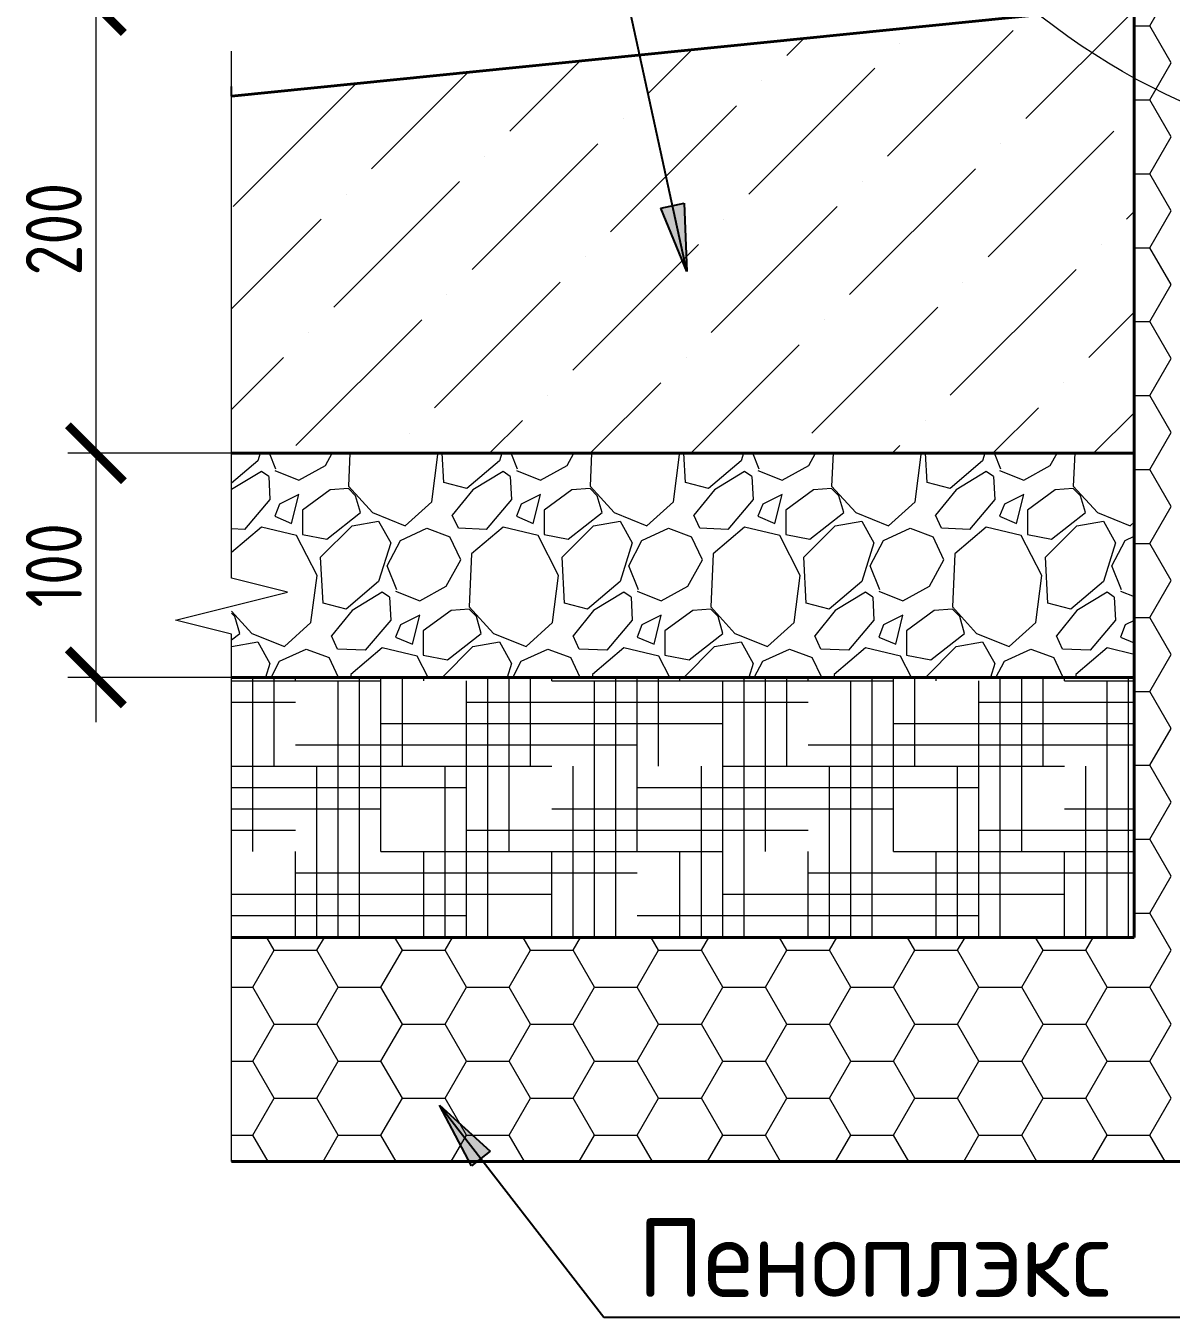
# Model space of a CAD drawing. Header units: millimetres. Extents: x -3689 to 2883575, y -702957 to -604547.
# Drawn here: x 2756040 to 2756550, y -676465 to -675889 of the extents above; entities that cross this region are included whole.
import ezdxf

# ---------------------------------------------------------------- set-up
doc = ezdxf.new("R2010")
doc.units = ezdxf.units.MM
for name, color, linetype, lineweight in [('_PP_Hatch', 9, 'Continuous', 9), ('_PP_Primary Line Continuous', 3, 'Continuous', 40), ('_Выноска', 7, 'Continuous', 15), ('Стены сечение', 7, 'Continuous', 40), ('Штрих Железобетон', 7, 'Continuous', 15), ('Штрих Мин. Вата', 40, 'Continuous', 15)]:
    doc.layers.add(name, color=color, linetype=linetype, lineweight=lineweight)
doc.styles.add('GOST 2.304', font='CS_Gost2304.shx')
doc.styles.add('GOST-2.304_Type-B', font='GOST_Common.ttf')

# ---------------------------------------------------------------- blocks, each defined once
blk = doc.blocks.new('_ARCHTICK')
at = {"color": 0, "linetype": 'ByBlock', "const_width": 0.15}
blk.add_lwpolyline([(-0.5, -0.5), (0.5, 0.5)], dxfattribs=at)

msp = doc.modelspace()

# ---------------------------------------------------------------- hatches: boundary and pattern name
for points in [[(2756334.4589, -675998.1408), (2756322.8586, -675969.9732), (2756333.1921, -675967.7044)], [(2756224.1968, -676370.22), (2756246.76, -676390.6866), (2756238.3993, -676397.1694)]]:
    msp.add_hatch(color=7).paths.add_polyline_path(points, flags=0)

# ---------------------------------------------------------------- linework, layer by layer
at = {"color": 7}
for p, q in [((2756334.4589, -675998.1408), (2756275.2934, -675726.1483)), ((2756131.4019, -675919.8805), (2756131.4019, -675915.6589)), ((2756322.8586, -675969.9732), (2756333.1921, -675967.7044)), ((2756334.4589, -675998.1408), (2756322.8586, -675969.9732)), ((2756333.1921, -675967.7044), (2756334.4589, -675998.1408)), ((2756224.1968, -676370.22), (2756297.4943, -676464.7507)), ((2756224.1968, -676370.22), (2756246.76, -676390.6866)), ((2756238.3993, -676397.1694), (2756224.1968, -676370.22)), ((2756246.76, -676390.6866), (2756238.3993, -676397.1694)), ((2756297.4943, -676464.7507), (2756636.9791, -676464.7507))]:
    msp.add_line(p, q, dxfattribs=at)
at = {"layer": '_PP_Hatch', "color": 7, "linetype": 'Continuous', "ltscale": 20}
for p, q in [((2756485.6432, -675929.9243), (2756533.7593, -675881.8083)), ((2756423.9039, -675946.7623), (2756480.0305, -675890.6357)), ((2756379.0027, -675901.861), (2756386.7391, -675894.1246)), ((2756429.5166, -675896.2484), (2756429.5166, -675896.2484)), ((2756317.2634, -675918.699), (2756336.8005, -675899.1619)), ((2756255.5241, -675935.537), (2756286.8619, -675904.1992)), ((2756362.1647, -675963.6003), (2756418.2913, -675907.4737)), ((2756132.0456, -675969.213), (2756186.9847, -675914.2738)), ((2756193.7849, -675952.375), (2756236.9233, -675909.2365)), ((2756367.7773, -675913.0864), (2756367.7773, -675913.0864)), ((2756300.4254, -675980.4383), (2756356.552, -675924.3117)), ((2756306.0381, -675929.9243), (2756306.0381, -675929.9243)), ((2756468.8052, -675991.6636), (2756524.9318, -675935.537)), ((2756238.6862, -675997.2763), (2756294.8128, -675941.1497)), ((2756474.4179, -675941.1497), (2756474.4179, -675941.1497)), ((2756244.2988, -675946.7623), (2756244.2988, -675946.7623)), ((2756407.066, -676008.5016), (2756463.1926, -675952.375)), ((2756176.9469, -676014.1142), (2756233.0735, -675957.9876)), ((2756412.6786, -675957.9876), (2756412.6786, -675957.9876)), ((2756182.5596, -675963.6003), (2756182.5596, -675963.6003)), ((2756345.3267, -676025.3396), (2756401.4533, -675969.213)), ((2756530.5445, -675974.8256), (2756534.0068, -675971.3633)), ((2756131.1986, -676014.9613), (2756171.3342, -675974.8256)), ((2756350.9394, -675974.8256), (2756350.9394, -675974.8256)), ((2756283.5874, -676042.1775), (2756339.714, -675986.0509)), ((2756519.3192, -675986.0509), (2756519.3192, -675986.0509)), ((2756289.2001, -675991.6636), (2756289.2001, -675991.6636)), ((2756451.9672, -676053.4029), (2756508.0938, -675997.2763)), ((2756221.8482, -676059.0155), (2756277.9748, -676002.8889)), ((2756457.5799, -676002.8889), (2756457.5799, -676002.8889)), ((2756227.4608, -676008.5016), (2756227.4608, -676008.5016)), ((2756390.228, -676070.2408), (2756446.3546, -676014.1142)), ((2756513.7065, -676036.5649), (2756534.0086, -676016.2627)), ((2756160.1089, -676075.8535), (2756216.2355, -676019.7269)), ((2756395.8406, -676019.7269), (2756395.8406, -676019.7269)), ((2756165.7216, -676025.3396), (2756165.7216, -676025.3396)), ((2756336.298, -676079.2696), (2756384.6153, -676030.9522)), ((2756131.3401, -676059.7211), (2756154.4963, -676036.5649)), ((2756334.1014, -676036.5649), (2756334.1014, -676036.5649)), ((2756291.3967, -676079.2696), (2756322.8761, -676047.7902)), ((2756502.4812, -676047.7902), (2756502.4812, -676047.7902)), ((2756272.3621, -676053.4029), (2756272.3621, -676053.4029)), ((2756471.0018, -676079.2696), (2756491.2559, -676059.0155)), ((2756515.9031, -676079.2696), (2756534.0086, -676061.164)), ((2756246.4954, -676079.2696), (2756261.1368, -676064.6282)), ((2756440.7419, -676064.6282), (2756440.7419, -676064.6282)), ((2756210.6229, -676070.2408), (2756210.6229, -676070.2408)), ((2756144.1419, -676079.2696), (2756143.1038, -676082.5914)), ((2756151.1862, -676086.3632), (2756148.3487, -676079.2696)), ((2756173.2776, -676084.7467), (2756176.2652, -676079.2696)), ((2756184.1803, -676079.2696), (2756183.515, -676093.9066)), ((2756220.6934, -676100.9112), (2756223.3874, -676079.8974)), ((2756223.3874, -676079.8974), (2756223.064, -676079.2696)), ((2756226.0815, -676092.2901), (2756225.3962, -676079.2696)), ((2756251.905, -676079.2696), (2756250.8669, -676082.5914)), ((2756258.9493, -676086.3632), (2756256.1118, -676079.2696)), ((2756281.0407, -676084.7467), (2756284.0282, -676079.2696)), ((2756291.9434, -676079.2696), (2756291.2781, -676093.9066)), ((2756328.4564, -676100.9112), (2756331.1505, -676079.8974)), ((2756331.1505, -676079.8974), (2756330.827, -676079.2696)), ((2756333.8446, -676092.2901), (2756333.1593, -676079.2696)), ((2756359.668, -676079.2696), (2756358.63, -676082.5914)), ((2756366.7123, -676086.3632), (2756363.8749, -676079.2696)), ((2756388.8038, -676084.7467), (2756391.7913, -676079.2696)), ((2756399.7065, -676079.2696), (2756399.0411, -676093.9066)), ((2756426.1005, -676079.2696), (2756429.5166, -676075.8535)), ((2756436.2195, -676100.9112), (2756438.9136, -676079.8974)), ((2756438.9136, -676079.8974), (2756438.5901, -676079.2696)), ((2756441.6076, -676092.2901), (2756440.9224, -676079.2696)), ((2756467.4311, -676079.2696), (2756466.393, -676082.5914)), ((2756474.4754, -676086.3632), (2756471.638, -676079.2696)), ((2756496.5668, -676084.7467), (2756499.5544, -676079.2696)), ((2756507.4695, -676079.2696), (2756506.8042, -676093.9066)), ((2756143.104, -676082.5915), (2756131.4019, -676092.56)), ((2756150.6473, -676086.902), (2756161.4236, -676091.2125)), ((2756161.4237, -676091.2125), (2756173.2776, -676084.7468)), ((2756250.8671, -676082.5915), (2756236.319, -676094.9843)), ((2756258.4104, -676086.902), (2756269.1867, -676091.2125)), ((2756269.1868, -676091.2125), (2756281.0407, -676084.7468)), ((2756358.6301, -676082.5915), (2756344.0821, -676094.9843)), ((2756366.1735, -676086.902), (2756376.9498, -676091.2125)), ((2756376.9498, -676091.2125), (2756388.8037, -676084.7468)), ((2756466.3932, -676082.5915), (2756451.8452, -676094.9843)), ((2756473.9366, -676086.902), (2756484.7128, -676091.2125)), ((2756484.7129, -676091.2125), (2756496.5668, -676084.7468)), ((2756144.7204, -676087.4408), (2756131.4019, -676095.4319)), ((2756147.9533, -676089.5961), (2756144.7204, -676087.4408)), ((2756147.9533, -676089.5961), (2756148.4921, -676099.8335)), ((2756236.319, -676094.9843), (2756226.0815, -676092.2903)), ((2756252.4835, -676087.4408), (2756239.0131, -676095.523)), ((2756255.7164, -676089.5961), (2756252.4835, -676087.4408)), ((2756255.7164, -676089.5961), (2756256.2552, -676099.8335)), ((2756344.082, -676094.9843), (2756333.8446, -676092.2903)), ((2756360.2465, -676087.4408), (2756346.7762, -676095.523)), ((2756363.4794, -676089.5961), (2756360.2465, -676087.4408)), ((2756363.4794, -676089.5961), (2756364.0182, -676099.8335)), ((2756451.8451, -676094.9843), (2756441.6077, -676092.2903)), ((2756468.0096, -676087.4408), (2756454.5392, -676095.523)), ((2756471.2425, -676089.5961), (2756468.0096, -676087.4408)), ((2756471.2425, -676089.5961), (2756471.7813, -676099.8335)), ((2756161.4237, -676097.6783), (2756152.8026, -676101.9888)), ((2756158.1908, -676110.6099), (2756161.4237, -676097.6783)), ((2756175.4329, -676095.523), (2756163.0401, -676104.6829)), ((2756183.5151, -676094.9843), (2756175.4329, -676095.5231)), ((2756183.5151, -676093.9066), (2756194.2914, -676105.7605)), ((2756186.748, -676098.2171), (2756183.5151, -676094.9842)), ((2756188.9032, -676105.7605), (2756186.748, -676098.2171)), ((2756239.013, -676095.5229), (2756229.8531, -676106.8381)), ((2756269.1867, -676097.6783), (2756260.5657, -676101.9888)), ((2756265.9538, -676110.6099), (2756269.1867, -676097.6783)), ((2756283.1959, -676095.523), (2756270.8032, -676104.6829)), ((2756291.2782, -676094.9843), (2756283.196, -676095.5231)), ((2756291.2782, -676093.9066), (2756302.0545, -676105.7605)), ((2756294.5111, -676098.2171), (2756291.2782, -676094.9842)), ((2756296.6663, -676105.7605), (2756294.5111, -676098.2171)), ((2756346.776, -676095.5229), (2756337.6162, -676106.8381)), ((2756376.9498, -676097.6783), (2756368.3288, -676101.9888)), ((2756373.7169, -676110.6099), (2756376.9498, -676097.6783)), ((2756390.959, -676095.523), (2756378.5663, -676104.6829)), ((2756399.0412, -676094.9843), (2756390.959, -676095.5231)), ((2756402.2741, -676098.2171), (2756399.0412, -676094.9842)), ((2756399.0413, -676093.9066), (2756409.8176, -676105.7605)), ((2756404.4294, -676105.7605), (2756402.2741, -676098.2171)), ((2756454.5391, -676095.5229), (2756445.3792, -676106.8381)), ((2756484.7129, -676097.6783), (2756476.0919, -676101.9888)), ((2756481.48, -676110.6099), (2756484.7129, -676097.6783)), ((2756498.7221, -676095.523), (2756486.3294, -676104.6829)), ((2756506.8043, -676094.9843), (2756498.7221, -676095.5231)), ((2756506.8043, -676093.9066), (2756517.5806, -676105.7605)), ((2756510.0372, -676098.2171), (2756506.8043, -676094.9842)), ((2756512.1925, -676105.7605), (2756510.0372, -676098.2171)), ((2756148.4927, -676099.8334), (2756137.1775, -676113.3038)), ((2756152.8026, -676101.9888), (2756150.6474, -676107.377)), ((2756208.8394, -676111.6874), (2756220.6933, -676100.9111)), ((2756256.2557, -676099.8334), (2756244.9406, -676113.3038)), ((2756260.5657, -676101.9888), (2756258.4104, -676107.377)), ((2756316.6024, -676111.6874), (2756328.4564, -676100.9111)), ((2756364.0188, -676099.8334), (2756352.7037, -676113.3038)), ((2756368.3288, -676101.9888), (2756366.1735, -676107.377)), ((2756424.3655, -676111.6874), (2756436.2194, -676100.9111)), ((2756471.7819, -676099.8334), (2756460.4668, -676113.3038)), ((2756476.0918, -676101.9888), (2756473.9366, -676107.377)), ((2756150.6474, -676107.377), (2756158.1908, -676110.6099)), ((2756163.0401, -676104.6829), (2756163.0401, -676115.4592)), ((2756173.8166, -676117.6147), (2756188.9035, -676105.7608)), ((2756185.1316, -676111.6876), (2756196.9856, -676109.5323)), ((2756194.2914, -676105.7606), (2756208.8394, -676111.6875)), ((2756196.9855, -676109.5322), (2756202.3736, -676119.2309)), ((2756232.5473, -676112.7651), (2756229.8532, -676106.8382)), ((2756258.4105, -676107.377), (2756265.9539, -676110.6099)), ((2756270.8032, -676104.6829), (2756270.8032, -676115.4592)), ((2756281.5797, -676117.6147), (2756296.6665, -676105.7608)), ((2756292.8947, -676111.6876), (2756304.7486, -676109.5323)), ((2756302.0545, -676105.7606), (2756316.6025, -676111.6875)), ((2756304.7486, -676109.5322), (2756310.1367, -676119.2309)), ((2756340.3104, -676112.7651), (2756337.6163, -676106.8382)), ((2756366.1735, -676107.377), (2756373.7169, -676110.6099)), ((2756378.5663, -676104.6829), (2756378.5663, -676115.4592)), ((2756389.3428, -676117.6147), (2756404.4296, -676105.7608)), ((2756400.6578, -676111.6876), (2756412.5117, -676109.5323)), ((2756409.8175, -676105.7606), (2756424.3655, -676111.6875)), ((2756412.5116, -676109.5322), (2756417.8998, -676119.2309)), ((2756448.0734, -676112.7651), (2756445.3794, -676106.8382)), ((2756473.9366, -676107.377), (2756481.48, -676110.6099)), ((2756486.3293, -676104.6829), (2756486.3293, -676115.4592)), ((2756497.1058, -676117.6147), (2756512.1927, -676105.7608)), ((2756508.4208, -676111.6876), (2756520.2748, -676109.5323)), ((2756517.5806, -676105.7606), (2756532.1286, -676111.6875)), ((2756520.2747, -676109.5322), (2756525.6628, -676119.2309)), ((2756532.1286, -676111.6874), (2756534.0086, -676109.9783)), ((2756144.7204, -676112.2262), (2756131.4019, -676123.4957)), ((2756137.177, -676113.3039), (2756131.4019, -676113.0528)), ((2756160.3461, -676115.9979), (2756144.7204, -676112.2262)), ((2756169.5059, -676133.7789), (2756160.346, -676115.998)), ((2756163.0401, -676115.4592), (2756173.8164, -676117.6145)), ((2756171.1223, -676125.6967), (2756185.1315, -676111.6875)), ((2756206.6841, -676118.1532), (2756218.5381, -676112.7651)), ((2756218.5381, -676112.7652), (2756228.7756, -676116.5369)), ((2756244.9401, -676113.3039), (2756232.5474, -676112.7651)), ((2756252.4834, -676112.2262), (2756238.4742, -676124.0802)), ((2756268.1091, -676115.9979), (2756252.4835, -676112.2262)), ((2756277.2689, -676133.7789), (2756268.1091, -676115.998)), ((2756270.8032, -676115.4592), (2756281.5795, -676117.6145)), ((2756278.8854, -676125.6967), (2756292.8946, -676111.6875)), ((2756314.4472, -676118.1532), (2756326.3011, -676112.7651)), ((2756326.3012, -676112.7652), (2756336.5387, -676116.5369)), ((2756352.7032, -676113.3039), (2756340.3104, -676112.7651)), ((2756360.2465, -676112.2262), (2756346.2373, -676124.0802)), ((2756375.8722, -676115.9979), (2756360.2466, -676112.2262)), ((2756385.032, -676133.7789), (2756375.8722, -676115.998)), ((2756378.5663, -676115.4592), (2756389.3426, -676117.6145)), ((2756386.6485, -676125.6967), (2756400.6577, -676111.6875)), ((2756422.2103, -676118.1532), (2756434.0642, -676112.7651)), ((2756434.0643, -676112.7652), (2756444.3018, -676116.5369)), ((2756460.4662, -676113.3039), (2756448.0735, -676112.7651)), ((2756468.0096, -676112.2262), (2756454.0004, -676124.0802)), ((2756483.6353, -676115.9979), (2756468.0097, -676112.2262)), ((2756492.7951, -676133.7789), (2756483.6352, -676115.998)), ((2756486.3293, -676115.4592), (2756497.1056, -676117.6145)), ((2756494.4116, -676125.6967), (2756508.4208, -676111.6875)), ((2756202.3735, -676119.2309), (2756196.9854, -676136.4729)), ((2756200.7572, -676129.4684), (2756206.6842, -676118.1533)), ((2756233.6249, -676126.7743), (2756228.7756, -676116.5368)), ((2756310.1366, -676119.2309), (2756304.7484, -676136.4729)), ((2756308.5203, -676129.4684), (2756314.4473, -676118.1533)), ((2756341.388, -676126.7743), (2756336.5386, -676116.5368)), ((2756417.8996, -676119.2309), (2756412.5115, -676136.4729)), ((2756416.2833, -676129.4684), (2756422.2103, -676118.1533)), ((2756449.1511, -676126.7743), (2756444.3017, -676116.5368)), ((2756525.6627, -676119.2309), (2756520.2746, -676136.4729)), ((2756524.0464, -676129.4684), (2756529.9734, -676118.1533)), ((2756529.9734, -676118.1532), (2756534.0086, -676116.319)), ((2756172.2, -676146.1717), (2756171.1223, -676125.6967)), ((2756227.1591, -676138.6283), (2756233.6249, -676126.7744)), ((2756238.4742, -676124.0802), (2756237.3965, -676147.7881)), ((2756279.963, -676146.1717), (2756278.8854, -676125.6967)), ((2756334.9222, -676138.6283), (2756341.388, -676126.7744)), ((2756346.2372, -676124.0802), (2756345.1596, -676147.7881)), ((2756387.7261, -676146.1717), (2756386.6485, -676125.6967)), ((2756442.6853, -676138.6283), (2756449.1511, -676126.7744)), ((2756454.0003, -676124.0802), (2756452.9227, -676147.7881)), ((2756495.4892, -676146.1717), (2756494.4116, -676125.6967)), ((2756205.0677, -676140.2447), (2756200.7572, -676129.4684)), ((2756312.8308, -676140.2447), (2756308.5203, -676129.4684)), ((2756420.5939, -676140.2447), (2756416.2834, -676129.4684)), ((2756528.3569, -676140.2447), (2756524.0464, -676129.4684)), ((2756166.8118, -676154.7927), (2756169.5059, -676133.7789)), ((2756196.9855, -676136.4731), (2756182.4375, -676148.8658)), ((2756215.3052, -676145.0941), (2756227.1591, -676138.6283)), ((2756274.5749, -676154.7927), (2756277.269, -676133.7789)), ((2756304.7486, -676136.4731), (2756290.2006, -676148.8658)), ((2756323.0683, -676145.0941), (2756334.9222, -676138.6283)), ((2756382.338, -676154.7927), (2756385.0321, -676133.7789)), ((2756412.5117, -676136.4731), (2756397.9636, -676148.8658)), ((2756430.8314, -676145.0941), (2756442.6853, -676138.6283)), ((2756490.101, -676154.7927), (2756492.7951, -676133.7789)), ((2756520.2747, -676136.4731), (2756505.7267, -676148.8658)), ((2756198.6019, -676141.3223), (2756185.1316, -676149.4046)), ((2756201.8348, -676143.4776), (2756198.6019, -676141.3224)), ((2756201.8348, -676143.4776), (2756202.3736, -676153.7151)), ((2756204.5289, -676140.7836), (2756215.3051, -676145.0941)), ((2756306.365, -676141.3223), (2756292.8946, -676149.4046)), ((2756309.5979, -676143.4776), (2756306.365, -676141.3224)), ((2756309.5979, -676143.4776), (2756310.1367, -676153.7151)), ((2756312.2919, -676140.7836), (2756323.0682, -676145.0941)), ((2756414.1281, -676141.3223), (2756400.6577, -676149.4046)), ((2756417.361, -676143.4776), (2756414.1281, -676141.3224)), ((2756417.361, -676143.4776), (2756417.8998, -676153.7151)), ((2756420.055, -676140.7836), (2756430.8313, -676145.0941)), ((2756521.8911, -676141.3223), (2756508.4208, -676149.4046)), ((2756525.124, -676143.4776), (2756521.8912, -676141.3224)), ((2756525.124, -676143.4776), (2756525.6628, -676153.7151)), ((2756527.8181, -676140.7836), (2756534.0086, -676143.2598)), ((2756131.4019, -676149.7332), (2756140.4099, -676159.642)), ((2756182.4374, -676148.8659), (2756172.2, -676146.1718)), ((2756185.1314, -676149.4045), (2756175.9715, -676160.7196)), ((2756229.3144, -676149.4045), (2756216.9217, -676158.5644)), ((2756237.3966, -676148.8658), (2756229.3144, -676149.4046)), ((2756240.6295, -676152.0987), (2756237.3966, -676148.8658)), ((2756237.3967, -676147.7881), (2756248.173, -676159.642)), ((2756290.2005, -676148.8659), (2756279.963, -676146.1718)), ((2756292.8945, -676149.4045), (2756283.7346, -676160.7196)), ((2756337.0775, -676149.4045), (2756324.6848, -676158.5644)), ((2756345.1597, -676148.8658), (2756337.0775, -676149.4046)), ((2756345.1597, -676147.7881), (2756355.936, -676159.642)), ((2756348.3926, -676152.0987), (2756345.1597, -676148.8658)), ((2756397.9636, -676148.8659), (2756387.7261, -676146.1718)), ((2756400.6576, -676149.4045), (2756391.4977, -676160.7196)), ((2756444.8406, -676149.4045), (2756432.4478, -676158.5644)), ((2756452.9228, -676148.8658), (2756444.8406, -676149.4046)), ((2756452.9228, -676147.7881), (2756463.6991, -676159.642)), ((2756456.1557, -676152.0987), (2756452.9228, -676148.8658)), ((2756505.7266, -676148.8659), (2756495.4892, -676146.1718)), ((2756508.4206, -676149.4045), (2756499.2608, -676160.7196)), ((2756132.8665, -676152.0987), (2756131.4019, -676150.6341)), ((2756135.0217, -676159.6421), (2756132.8665, -676152.0987)), ((2756154.9578, -676165.569), (2756166.8118, -676154.7927)), ((2756202.3742, -676153.715), (2756191.0591, -676167.1854)), ((2756206.6842, -676155.8704), (2756204.5289, -676161.2585)), ((2756215.3052, -676151.5598), (2756206.6842, -676155.8704)), ((2756212.0723, -676164.4914), (2756215.3052, -676151.5598)), ((2756242.7848, -676159.6421), (2756240.6295, -676152.0987)), ((2756262.7209, -676165.569), (2756274.5748, -676154.7927)), ((2756310.1373, -676153.715), (2756298.8222, -676167.1854)), ((2756314.4472, -676155.8704), (2756312.292, -676161.2585)), ((2756323.0683, -676151.5598), (2756314.4472, -676155.8704)), ((2756319.8354, -676164.4914), (2756323.0683, -676151.5598)), ((2756350.5479, -676159.6421), (2756348.3926, -676152.0987)), ((2756370.484, -676165.569), (2756382.3379, -676154.7927)), ((2756417.9004, -676153.715), (2756406.5852, -676167.1854)), ((2756422.2103, -676155.8704), (2756420.055, -676161.2585)), ((2756430.8314, -676151.5598), (2756422.2103, -676155.8704)), ((2756427.5985, -676164.4914), (2756430.8314, -676151.5598)), ((2756458.3109, -676159.6421), (2756456.1557, -676152.0987)), ((2756478.247, -676165.569), (2756490.101, -676154.7927)), ((2756525.6634, -676153.715), (2756514.3483, -676167.1854)), ((2756529.9734, -676155.8704), (2756527.8181, -676161.2585)), ((2756534.0086, -676153.8527), (2756529.9734, -676155.8704)), ((2756131.4019, -676162.4866), (2756135.0219, -676159.6423)), ((2756140.4099, -676159.6421), (2756154.9578, -676165.5691)), ((2756178.6658, -676166.6467), (2756175.9717, -676160.7197)), ((2756204.5289, -676161.2585), (2756212.0723, -676164.4914)), ((2756216.9216, -676158.5644), (2756216.9216, -676169.3407)), ((2756227.6982, -676171.4963), (2756242.785, -676159.6423)), ((2756248.1729, -676159.6421), (2756262.7209, -676165.5691)), ((2756286.4288, -676166.6467), (2756283.7348, -676160.7197)), ((2756312.292, -676161.2585), (2756319.8354, -676164.4914)), ((2756324.6847, -676158.5644), (2756324.6847, -676169.3407)), ((2756335.4612, -676171.4963), (2756350.5481, -676159.6423)), ((2756355.936, -676159.6421), (2756370.484, -676165.5691)), ((2756394.1919, -676166.6467), (2756391.4978, -676160.7197)), ((2756420.0551, -676161.2585), (2756427.5985, -676164.4914)), ((2756432.4478, -676158.5644), (2756432.4478, -676169.3407)), ((2756443.2243, -676171.4963), (2756458.3112, -676159.6423)), ((2756463.6991, -676159.6421), (2756478.2471, -676165.5691)), ((2756501.955, -676166.6467), (2756499.2609, -676160.7197)), ((2756527.8181, -676161.2585), (2756534.0086, -676163.9116)), ((2756131.4019, -676165.5415), (2756143.104, -676163.4139)), ((2756143.1039, -676163.4138), (2756148.4921, -676173.1124)), ((2756152.8026, -676172.0348), (2756164.6565, -676166.6466)), ((2756164.6566, -676166.6467), (2756174.8941, -676170.4184)), ((2756191.0586, -676167.1855), (2756178.6658, -676166.6467)), ((2756198.6019, -676166.1078), (2756184.5927, -676177.9617)), ((2756214.2276, -676169.8795), (2756198.602, -676166.1077)), ((2756225.3126, -676179.2696), (2756239.0131, -676165.569)), ((2756239.0132, -676165.5691), (2756250.8671, -676163.4139)), ((2756250.867, -676163.4138), (2756256.2552, -676173.1124)), ((2756260.5657, -676172.0348), (2756272.4196, -676166.6466)), ((2756272.4197, -676166.6467), (2756282.6572, -676170.4184)), ((2756298.8216, -676167.1855), (2756286.4289, -676166.6467)), ((2756306.365, -676166.1078), (2756292.3558, -676177.9617)), ((2756321.9907, -676169.8795), (2756306.3651, -676166.1077)), ((2756333.0756, -676179.2696), (2756346.7762, -676165.569)), ((2756346.7762, -676165.5691), (2756358.6302, -676163.4139)), ((2756358.6301, -676163.4138), (2756364.0182, -676173.1124)), ((2756368.3287, -676172.0348), (2756380.1827, -676166.6466)), ((2756380.1828, -676166.6467), (2756390.4202, -676170.4184)), ((2756406.5847, -676167.1855), (2756394.192, -676166.6467)), ((2756414.1281, -676166.1078), (2756400.1188, -676177.9617)), ((2756429.7538, -676169.8795), (2756414.1281, -676166.1077)), ((2756440.8387, -676179.2696), (2756454.5392, -676165.569)), ((2756454.5393, -676165.5691), (2756466.3933, -676163.4139)), ((2756466.3932, -676163.4138), (2756471.7813, -676173.1124)), ((2756476.0918, -676172.0348), (2756487.9458, -676166.6466)), ((2756487.9458, -676166.6467), (2756498.1833, -676170.4184)), ((2756514.3478, -676167.1855), (2756501.955, -676166.6467)), ((2756521.8911, -676166.1078), (2756507.8819, -676177.9617)), ((2756534.0086, -676169.0327), (2756521.8912, -676166.1077)), ((2756148.492, -676173.1124), (2756146.5679, -676179.2696)), ((2756149.013, -676179.2696), (2756152.8026, -676172.0348)), ((2756179.0867, -676179.2696), (2756174.894, -676170.4184)), ((2756219.0648, -676179.2696), (2756214.2275, -676169.8796)), ((2756216.9217, -676169.3407), (2756227.698, -676171.496)), ((2756256.255, -676173.1124), (2756254.3309, -676179.2696)), ((2756256.7761, -676179.2696), (2756260.5657, -676172.0348)), ((2756286.8498, -676179.2696), (2756282.6571, -676170.4184)), ((2756326.8279, -676179.2696), (2756321.9906, -676169.8796)), ((2756324.6847, -676169.3407), (2756335.461, -676171.496)), ((2756364.0181, -676173.1124), (2756362.094, -676179.2696)), ((2756364.5392, -676179.2696), (2756368.3288, -676172.0348)), ((2756394.6129, -676179.2696), (2756390.4202, -676170.4184)), ((2756434.591, -676179.2696), (2756429.7537, -676169.8796)), ((2756432.4478, -676169.3407), (2756443.2241, -676171.496)), ((2756471.7812, -676173.1124), (2756469.8571, -676179.2696)), ((2756472.3022, -676179.2696), (2756476.0919, -676172.0348)), ((2756502.3759, -676179.2696), (2756498.1833, -676170.4184)), ((2756184.5926, -676177.9618), (2756184.5332, -676179.2696)), ((2756292.3557, -676177.9618), (2756292.2963, -676179.2696)), ((2756400.1188, -676177.9618), (2756400.0593, -676179.2696)), ((2756507.8818, -676177.9618), (2756507.8224, -676179.2696))]:
    msp.add_line(p, q, dxfattribs=at)
at = {"layer": '_PP_Primary Line Continuous', "color": 7, "ltscale": 10}
for p, q in [((2756534.0086, -676295.2696), (2756534.0086, -675859.2696)), ((2756131.4019, -676295.2696), (2756534.0086, -676295.2696)), ((2756131.4019, -676395.2696), (2757290.5339, -676395.2696)), ((2756634.0086, -676395.2696), (2756131.4019, -676395.2696))]:
    msp.add_line(p, q, dxfattribs=at)
at = {"layer": '_PP_Primary Line Continuous', "color": 7}
for p, q in [((2756534.0086, -676179.2696), (2756131.4019, -676179.2696)), ((2756534.0086, -676295.2696), (2756534.0086, -676179.2696)), ((2756131.4019, -676295.2696), (2756534.0086, -676295.2696))]:
    msp.add_line(p, q, dxfattribs=at)
at = {"layer": '_Выноска', "color": 7}
for p, q in [((2756070.89, -675839.2696), (2756070.89, -675899.2696)), ((2756070.89, -675859.2696), (2756070.89, -676099.2696)), ((2756131.4019, -675914.843), (2756131.4019, -675899.843)), ((2756131.4019, -676135.0563), (2756131.4019, -675914.843)), ((2756070.89, -676059.2696), (2756070.89, -676199.2696)), ((2756527.7586, -676079.2696), (2756058.39, -676079.2696)), ((2756527.7586, -676079.2696), (2756058.39, -676079.2696)), ((2756156.4019, -676141.3063), (2756131.4019, -676135.0563)), ((2756106.4019, -676153.8063), (2756156.4019, -676141.3063)), ((2756131.4019, -676160.0563), (2756106.4019, -676153.8063)), ((2756131.4019, -676380.2696), (2756131.4019, -676160.0563)), ((2756527.7586, -676179.2696), (2756058.39, -676179.2696)), ((2756131.4019, -676395.2696), (2756131.4019, -676380.2696))]:
    msp.add_line(p, q, dxfattribs=at)
msp.add_circle((2756678.0617, -675648.6609), 300, dxfattribs=at)
at = {"layer": 'Стены сечение', "color": 7, "ltscale": 100}
for p, q in [((2756534.0086, -675879.2696), (2756131.4019, -675919.8805)), ((2756534.0086, -675879.2696), (2756534.0086, -676295.2696)), ((2756131.4019, -676079.2696), (2756534.0086, -676079.2696)), ((2756534.0086, -676079.2696), (2756534.0086, -676179.2696)), ((2756534.0086, -676179.2696), (2756131.4019, -676179.2696))]:
    msp.add_line(p, q, dxfattribs=at)
at = {"layer": 'Штрих Железобетон', "color": 7, "linetype": 'Continuous'}
for p, q in [((2756140.8958, -676257.0102), (2756140.8958, -676179.2696)), ((2756150.4208, -676218.9102), (2756150.4208, -676179.2696)), ((2756159.9458, -676180.8102), (2756159.9458, -676179.2696)), ((2756188.5208, -676295.1102), (2756188.5208, -676179.2696)), ((2756198.0458, -676257.0102), (2756198.0458, -676179.2696)), ((2756207.5708, -676218.9102), (2756207.5708, -676179.2696)), ((2756217.0958, -676180.8102), (2756217.0958, -676179.2696)), ((2756245.6708, -676295.1102), (2756245.6708, -676179.2696)), ((2756255.1958, -676257.0102), (2756255.1958, -676179.2696)), ((2756264.7208, -676218.9102), (2756264.7208, -676179.2696)), ((2756274.2458, -676180.8102), (2756274.2458, -676179.2696)), ((2756302.8208, -676295.1102), (2756302.8208, -676179.2696)), ((2756312.3458, -676257.0102), (2756312.3458, -676179.2696)), ((2756321.8708, -676218.9102), (2756321.8708, -676179.2696)), ((2756331.3958, -676180.8102), (2756331.3958, -676179.2696)), ((2756359.9708, -676295.1102), (2756359.9708, -676179.2696)), ((2756369.4958, -676257.0102), (2756369.4958, -676179.2696)), ((2756379.0208, -676218.9102), (2756379.0208, -676179.2696)), ((2756388.5458, -676180.8102), (2756388.5458, -676179.2696)), ((2756417.1208, -676295.1102), (2756417.1208, -676179.2696)), ((2756426.6458, -676257.0102), (2756426.6458, -676179.2696)), ((2756436.1708, -676218.9102), (2756436.1708, -676179.2696)), ((2756445.6958, -676180.8102), (2756445.6958, -676179.2696)), ((2756474.2708, -676295.1102), (2756474.2708, -676179.2696)), ((2756483.7958, -676257.0102), (2756483.7958, -676179.2696)), ((2756493.3208, -676218.9102), (2756493.3208, -676179.2696)), ((2756502.8458, -676180.8102), (2756502.8458, -676179.2696)), ((2756531.4208, -676295.1102), (2756531.4208, -676179.2696)), ((2756131.4019, -676180.8102), (2756198.0458, -676180.8102)), ((2756178.9958, -676295.2696), (2756178.9958, -676180.8102)), ((2756236.1458, -676295.2696), (2756236.1458, -676180.8102)), ((2756274.2458, -676180.8102), (2756426.6458, -676180.8102)), ((2756293.2958, -676295.2696), (2756293.2958, -676180.8102)), ((2756350.4458, -676295.2696), (2756350.4458, -676180.8102)), ((2756407.5958, -676295.2696), (2756407.5958, -676180.8102)), ((2756464.7458, -676295.2696), (2756464.7458, -676180.8102)), ((2756502.8458, -676180.8102), (2756534.0086, -676180.8102)), ((2756521.8958, -676295.2696), (2756521.8958, -676180.8102)), ((2756131.4019, -676190.3352), (2756159.9458, -676190.3352)), ((2756236.1458, -676190.3352), (2756388.5458, -676190.3352)), ((2756464.7458, -676190.3352), (2756534.0086, -676190.3352)), ((2756198.0458, -676199.8602), (2756350.4458, -676199.8602)), ((2756426.6458, -676199.8602), (2756534.0086, -676199.8602)), ((2756159.9458, -676209.3852), (2756312.3458, -676209.3852)), ((2756388.5458, -676209.3852), (2756534.0086, -676209.3852)), ((2756131.4019, -676218.9102), (2756274.2458, -676218.9102)), ((2756169.4708, -676295.2696), (2756169.4708, -676218.9102)), ((2756226.6208, -676295.2696), (2756226.6208, -676218.9102)), ((2756283.7708, -676295.2696), (2756283.7708, -676218.9102)), ((2756340.9208, -676295.2696), (2756340.9208, -676218.9102)), ((2756350.4458, -676218.9102), (2756502.8458, -676218.9102)), ((2756398.0708, -676295.2696), (2756398.0708, -676218.9102)), ((2756455.2208, -676295.2696), (2756455.2208, -676218.9102)), ((2756512.3708, -676295.2696), (2756512.3708, -676218.9102)), ((2756131.4019, -676228.4352), (2756236.1458, -676228.4352)), ((2756312.3458, -676228.4352), (2756464.7458, -676228.4352)), ((2756131.4019, -676237.9602), (2756198.0458, -676237.9602)), ((2756274.2458, -676237.9602), (2756426.6458, -676237.9602)), ((2756502.8458, -676237.9602), (2756534.0086, -676237.9602)), ((2756131.4019, -676247.4852), (2756159.9458, -676247.4852)), ((2756236.1458, -676247.4852), (2756388.5458, -676247.4852)), ((2756464.7458, -676247.4852), (2756534.0086, -676247.4852)), ((2756159.9458, -676295.2696), (2756159.9458, -676257.0102)), ((2756198.0458, -676257.0102), (2756350.4458, -676257.0102)), ((2756217.0958, -676295.2696), (2756217.0958, -676257.0102)), ((2756274.2458, -676295.2696), (2756274.2458, -676257.0102)), ((2756331.3958, -676295.2696), (2756331.3958, -676257.0102)), ((2756388.5458, -676295.2696), (2756388.5458, -676257.0102)), ((2756426.6458, -676257.0102), (2756534.0086, -676257.0102)), ((2756445.6958, -676295.2696), (2756445.6958, -676257.0102)), ((2756502.8458, -676295.2696), (2756502.8458, -676257.0102)), ((2756159.9458, -676266.5352), (2756312.3458, -676266.5352)), ((2756388.5458, -676266.5352), (2756534.0086, -676266.5352)), ((2756131.4019, -676276.0602), (2756274.2458, -676276.0602)), ((2756350.4458, -676276.0602), (2756502.8458, -676276.0602)), ((2756131.4019, -676285.5852), (2756236.1458, -676285.5852)), ((2756312.3458, -676285.5852), (2756464.7458, -676285.5852)), ((2756131.4019, -676295.1102), (2756198.0458, -676295.1102)), ((2756150.4208, -676295.2696), (2756150.4208, -676295.1102)), ((2756207.5708, -676295.2696), (2756207.5708, -676295.1102)), ((2756264.7208, -676295.2696), (2756264.7208, -676295.1102)), ((2756274.2458, -676295.1102), (2756426.6458, -676295.1102)), ((2756321.8708, -676295.2696), (2756321.8708, -676295.1102)), ((2756379.0208, -676295.2696), (2756379.0208, -676295.1102)), ((2756436.1708, -676295.2696), (2756436.1708, -676295.1102)), ((2756493.3208, -676295.2696), (2756493.3208, -676295.1102)), ((2756502.8458, -676295.1102), (2756534.0086, -676295.1102))]:
    msp.add_line(p, q, dxfattribs=at)
at = {"layer": 'Штрих Мин. Вата', "color": 7, "linetype": 'Continuous'}
for p, q in [((2756540.9457, -675888.5531), (2756550.4707, -675872.0553)), ((2756534.0086, -675888.5532), (2756540.9458, -675888.5532)), ((2756550.4706, -675905.051), (2756540.9456, -675888.5532)), ((2756540.9457, -675921.5487), (2756550.4707, -675905.0509)), ((2756534.0086, -675921.5488), (2756540.9458, -675921.5488)), ((2756550.4706, -675938.0466), (2756540.9456, -675921.5488)), ((2756540.9457, -675954.5442), (2756550.4707, -675938.0464)), ((2756534.0086, -675954.5444), (2756540.9458, -675954.5444)), ((2756550.4706, -675971.0421), (2756540.9456, -675954.5443)), ((2756540.9457, -675987.5398), (2756550.4707, -675971.042)), ((2756534.0086, -675987.54), (2756540.9458, -675987.54)), ((2756550.4706, -676004.0377), (2756540.9456, -675987.5399)), ((2756540.9457, -676020.5354), (2756550.4707, -676004.0376)), ((2756534.0086, -676020.5355), (2756540.9458, -676020.5355)), ((2756550.4706, -676037.0333), (2756540.9456, -676020.5355)), ((2756540.9457, -676053.5309), (2756550.4707, -676037.0331)), ((2756534.0086, -676053.5311), (2756540.9458, -676053.5311)), ((2756550.4706, -676070.0288), (2756540.9456, -676053.531)), ((2756540.9457, -676086.5265), (2756550.4707, -676070.0287)), ((2756534.0086, -676086.5267), (2756540.9458, -676086.5267)), ((2756550.4706, -676103.0244), (2756540.9456, -676086.5266)), ((2756540.9457, -676119.5221), (2756550.4707, -676103.0243)), ((2756534.0086, -676119.5222), (2756540.9458, -676119.5222)), ((2756550.4706, -676136.02), (2756540.9456, -676119.5222)), ((2756540.9457, -676152.5176), (2756550.4707, -676136.0199)), ((2756534.0086, -676152.5178), (2756540.9458, -676152.5178)), ((2756550.4706, -676169.0155), (2756540.9456, -676152.5178)), ((2756540.9457, -676185.5132), (2756550.4707, -676169.0154)), ((2756534.0086, -676185.5134), (2756540.9458, -676185.5134)), ((2756550.4706, -676202.0111), (2756540.9456, -676185.5133)), ((2756540.9457, -676218.5088), (2756550.4707, -676202.011)), ((2756534.0086, -676218.5089), (2756540.9458, -676218.5089)), ((2756550.4706, -676235.0067), (2756540.9456, -676218.5089)), ((2756540.9457, -676251.5043), (2756550.4707, -676235.0066)), ((2756534.0086, -676251.5045), (2756540.9458, -676251.5045)), ((2756550.4706, -676268.0022), (2756540.9456, -676251.5045)), ((2756540.9457, -676284.4999), (2756550.4707, -676268.0021)), ((2756534.0086, -676284.5001), (2756540.9458, -676284.5001)), ((2756550.4706, -676300.9978), (2756540.9456, -676284.5)), ((2756150.4206, -676300.9978), (2756147.1134, -676295.2696)), ((2756169.4707, -676300.9977), (2756172.7779, -676295.2696)), ((2756207.5706, -676300.9978), (2756204.2634, -676295.2696)), ((2756226.6207, -676300.9977), (2756229.9279, -676295.2696)), ((2756264.7206, -676300.9978), (2756261.4134, -676295.2696)), ((2756283.7707, -676300.9977), (2756287.0779, -676295.2696)), ((2756321.8706, -676300.9978), (2756318.5634, -676295.2696)), ((2756340.9207, -676300.9977), (2756344.2279, -676295.2696)), ((2756379.0206, -676300.9978), (2756375.7134, -676295.2696)), ((2756398.0707, -676300.9977), (2756401.3779, -676295.2696)), ((2756436.1706, -676300.9978), (2756432.8634, -676295.2696)), ((2756455.2207, -676300.9977), (2756458.5279, -676295.2696)), ((2756493.3206, -676300.9978), (2756490.0134, -676295.2696)), ((2756512.3707, -676300.9977), (2756515.6779, -676295.2696)), ((2756140.8957, -676317.4955), (2756150.4207, -676300.9977)), ((2756150.4208, -676300.9978), (2756169.4708, -676300.9978)), ((2756178.9956, -676317.4956), (2756169.4706, -676300.9978)), ((2756198.0457, -676317.4955), (2756207.5707, -676300.9977)), ((2756207.5708, -676300.9978), (2756226.6208, -676300.9978)), ((2756236.1456, -676317.4956), (2756226.6206, -676300.9978)), ((2756255.1957, -676317.4955), (2756264.7207, -676300.9977)), ((2756264.7208, -676300.9978), (2756283.7708, -676300.9978)), ((2756293.2956, -676317.4956), (2756283.7706, -676300.9978)), ((2756312.3457, -676317.4955), (2756321.8707, -676300.9977)), ((2756321.8708, -676300.9978), (2756340.9208, -676300.9978)), ((2756350.4456, -676317.4956), (2756340.9206, -676300.9978)), ((2756369.4957, -676317.4955), (2756379.0207, -676300.9977)), ((2756379.0208, -676300.9978), (2756398.0708, -676300.9978)), ((2756407.5956, -676317.4956), (2756398.0706, -676300.9978)), ((2756426.6457, -676317.4955), (2756436.1707, -676300.9977)), ((2756436.1708, -676300.9978), (2756455.2208, -676300.9978)), ((2756464.7456, -676317.4956), (2756455.2206, -676300.9978)), ((2756483.7957, -676317.4955), (2756493.3207, -676300.9977)), ((2756493.3208, -676300.9978), (2756512.3708, -676300.9978)), ((2756521.8956, -676317.4956), (2756512.3706, -676300.9978)), ((2756540.9457, -676317.4955), (2756550.4707, -676300.9977)), ((2756131.4019, -676317.4956), (2756140.8958, -676317.4956)), ((2756150.4206, -676333.9934), (2756140.8956, -676317.4956)), ((2756169.4707, -676333.9933), (2756178.9957, -676317.4955)), ((2756178.9958, -676317.4956), (2756198.0458, -676317.4956)), ((2756207.5706, -676333.9934), (2756198.0456, -676317.4956)), ((2756226.6207, -676333.9933), (2756236.1457, -676317.4955)), ((2756236.1458, -676317.4956), (2756255.1958, -676317.4956)), ((2756264.7206, -676333.9934), (2756255.1956, -676317.4956)), ((2756283.7707, -676333.9933), (2756293.2957, -676317.4955)), ((2756293.2958, -676317.4956), (2756312.3458, -676317.4956)), ((2756321.8706, -676333.9934), (2756312.3456, -676317.4956)), ((2756340.9207, -676333.9933), (2756350.4457, -676317.4955)), ((2756350.4458, -676317.4956), (2756369.4958, -676317.4956)), ((2756379.0206, -676333.9934), (2756369.4956, -676317.4956)), ((2756398.0707, -676333.9933), (2756407.5957, -676317.4955)), ((2756407.5958, -676317.4956), (2756426.6458, -676317.4956)), ((2756436.1706, -676333.9934), (2756426.6456, -676317.4956)), ((2756455.2207, -676333.9933), (2756464.7457, -676317.4955)), ((2756464.7458, -676317.4956), (2756483.7958, -676317.4956)), ((2756493.3206, -676333.9934), (2756483.7956, -676317.4956)), ((2756512.3707, -676333.9933), (2756521.8957, -676317.4955)), ((2756521.8958, -676317.4956), (2756540.9458, -676317.4956)), ((2756550.4706, -676333.9934), (2756540.9456, -676317.4956)), ((2756140.8957, -676350.491), (2756150.4207, -676333.9933)), ((2756150.4208, -676333.9934), (2756169.4708, -676333.9934)), ((2756178.9956, -676350.4912), (2756169.4706, -676333.9934)), ((2756198.0457, -676350.491), (2756207.5707, -676333.9933)), ((2756207.5708, -676333.9934), (2756226.6208, -676333.9934)), ((2756236.1456, -676350.4912), (2756226.6206, -676333.9934)), ((2756255.1957, -676350.491), (2756264.7207, -676333.9933)), ((2756264.7208, -676333.9934), (2756283.7708, -676333.9934)), ((2756293.2956, -676350.4912), (2756283.7706, -676333.9934)), ((2756312.3457, -676350.491), (2756321.8707, -676333.9933)), ((2756321.8708, -676333.9934), (2756340.9208, -676333.9934)), ((2756350.4456, -676350.4912), (2756340.9206, -676333.9934)), ((2756369.4957, -676350.491), (2756379.0207, -676333.9933)), ((2756379.0208, -676333.9934), (2756398.0708, -676333.9934)), ((2756407.5956, -676350.4912), (2756398.0706, -676333.9934)), ((2756426.6457, -676350.491), (2756436.1707, -676333.9933)), ((2756436.1708, -676333.9934), (2756455.2208, -676333.9934)), ((2756464.7456, -676350.4912), (2756455.2206, -676333.9934)), ((2756483.7957, -676350.491), (2756493.3207, -676333.9933)), ((2756493.3208, -676333.9934), (2756512.3708, -676333.9934)), ((2756521.8956, -676350.4912), (2756512.3706, -676333.9934)), ((2756540.9457, -676350.491), (2756550.4707, -676333.9933)), ((2756131.4019, -676350.4912), (2756140.8958, -676350.4912)), ((2756150.4206, -676366.9889), (2756140.8956, -676350.4912)), ((2756169.4707, -676366.9888), (2756178.9957, -676350.491)), ((2756178.9958, -676350.4912), (2756198.0458, -676350.4912)), ((2756207.5706, -676366.9889), (2756198.0456, -676350.4912)), ((2756226.6207, -676366.9888), (2756236.1457, -676350.491)), ((2756236.1458, -676350.4912), (2756255.1958, -676350.4912)), ((2756264.7206, -676366.9889), (2756255.1956, -676350.4912)), ((2756283.7707, -676366.9888), (2756293.2957, -676350.491)), ((2756293.2958, -676350.4912), (2756312.3458, -676350.4912)), ((2756321.8706, -676366.9889), (2756312.3456, -676350.4912)), ((2756340.9207, -676366.9888), (2756350.4457, -676350.491)), ((2756350.4458, -676350.4912), (2756369.4958, -676350.4912)), ((2756379.0206, -676366.9889), (2756369.4956, -676350.4912)), ((2756398.0707, -676366.9888), (2756407.5957, -676350.491)), ((2756407.5958, -676350.4912), (2756426.6458, -676350.4912)), ((2756436.1706, -676366.9889), (2756426.6456, -676350.4912)), ((2756455.2207, -676366.9888), (2756464.7457, -676350.491)), ((2756464.7458, -676350.4912), (2756483.7958, -676350.4912)), ((2756493.3206, -676366.9889), (2756483.7956, -676350.4912)), ((2756512.3707, -676366.9888), (2756521.8957, -676350.491)), ((2756521.8958, -676350.4912), (2756540.9458, -676350.4912)), ((2756550.4706, -676366.9889), (2756540.9456, -676350.4912)), ((2756140.8957, -676383.4866), (2756150.4207, -676366.9888)), ((2756150.4208, -676366.989), (2756169.4708, -676366.989)), ((2756178.9956, -676383.4867), (2756169.4706, -676366.9889)), ((2756198.0457, -676383.4866), (2756207.5707, -676366.9888)), ((2756207.5708, -676366.989), (2756226.6208, -676366.989)), ((2756236.1456, -676383.4867), (2756226.6206, -676366.9889)), ((2756255.1957, -676383.4866), (2756264.7207, -676366.9888)), ((2756264.7208, -676366.989), (2756283.7708, -676366.989)), ((2756293.2956, -676383.4867), (2756283.7706, -676366.9889)), ((2756312.3457, -676383.4866), (2756321.8707, -676366.9888)), ((2756321.8708, -676366.989), (2756340.9208, -676366.989)), ((2756350.4456, -676383.4867), (2756340.9206, -676366.9889)), ((2756369.4957, -676383.4866), (2756379.0207, -676366.9888)), ((2756379.0208, -676366.989), (2756398.0708, -676366.989)), ((2756407.5956, -676383.4867), (2756398.0706, -676366.9889)), ((2756426.6457, -676383.4866), (2756436.1707, -676366.9888)), ((2756436.1708, -676366.989), (2756455.2208, -676366.989)), ((2756464.7456, -676383.4867), (2756455.2206, -676366.9889)), ((2756483.7957, -676383.4866), (2756493.3207, -676366.9888)), ((2756493.3208, -676366.989), (2756512.3708, -676366.989)), ((2756521.8956, -676383.4867), (2756512.3706, -676366.9889)), ((2756540.9457, -676383.4866), (2756550.4707, -676366.9888)), ((2756131.4019, -676383.4868), (2756140.8958, -676383.4868)), ((2756147.6985, -676395.2696), (2756140.8956, -676383.4867)), ((2756172.1929, -676395.2696), (2756178.9957, -676383.4866)), ((2756178.9958, -676383.4868), (2756198.0458, -676383.4868)), ((2756204.8485, -676395.2696), (2756198.0456, -676383.4867)), ((2756229.3429, -676395.2696), (2756236.1457, -676383.4866)), ((2756236.1458, -676383.4868), (2756255.1958, -676383.4868)), ((2756261.9985, -676395.2696), (2756255.1956, -676383.4867)), ((2756286.4929, -676395.2696), (2756293.2957, -676383.4866)), ((2756293.2958, -676383.4868), (2756312.3458, -676383.4868)), ((2756319.1485, -676395.2696), (2756312.3456, -676383.4867)), ((2756343.6429, -676395.2696), (2756350.4457, -676383.4866)), ((2756350.4458, -676383.4868), (2756369.4958, -676383.4868)), ((2756376.2985, -676395.2696), (2756369.4956, -676383.4867)), ((2756400.7929, -676395.2696), (2756407.5957, -676383.4866)), ((2756407.5958, -676383.4868), (2756426.6458, -676383.4868)), ((2756433.4485, -676395.2696), (2756426.6456, -676383.4867)), ((2756457.9429, -676395.2696), (2756464.7457, -676383.4866)), ((2756464.7458, -676383.4868), (2756483.7958, -676383.4868)), ((2756490.5985, -676395.2696), (2756483.7956, -676383.4867)), ((2756515.0929, -676395.2696), (2756521.8957, -676383.4866)), ((2756521.8958, -676383.4868), (2756540.9458, -676383.4868)), ((2756547.7485, -676395.2696), (2756540.9456, -676383.4867))]:
    msp.add_line(p, q, dxfattribs=at)

# ---------------------------------------------------------------- block references
at = {"layer": '_Выноска', "color": 7, "xscale": 25, "yscale": 25, "zscale": 25}
for p, rotation in [((2756070.89, -675879.2696), 90), ((2756070.89, -675879.2696), 270), ((2756070.89, -676079.2696), 270), ((2756070.89, -676079.2696), 90), ((2756070.89, -676179.2696), 270)]:
    msp.add_blockref('_ARCHTICK', p, dxfattribs=dict(at, rotation=rotation))

# ---------------------------------------------------------------- texts
at = {"color": 7, "style": 'GOST-2.304_Type-B'}
msp.add_text('Пеноплэкс ', height=35, dxfattribs=at).set_placement((2756312.4943, -676455.7507))
at = {"layer": '_Выноска', "color": 7, "char_height": 25, "attachment_point": 5, "rotation": 90, "style": 'GOST 2.304'}
for s, insert in [('\\A1;200', (2756052.14, -675979.2696)), ('\\A1;100', (2756052.14, -676129.2696))]:
    msp.add_mtext(s, dxfattribs=dict(at, insert=insert))

doc.saveas('drawing.dxf')
